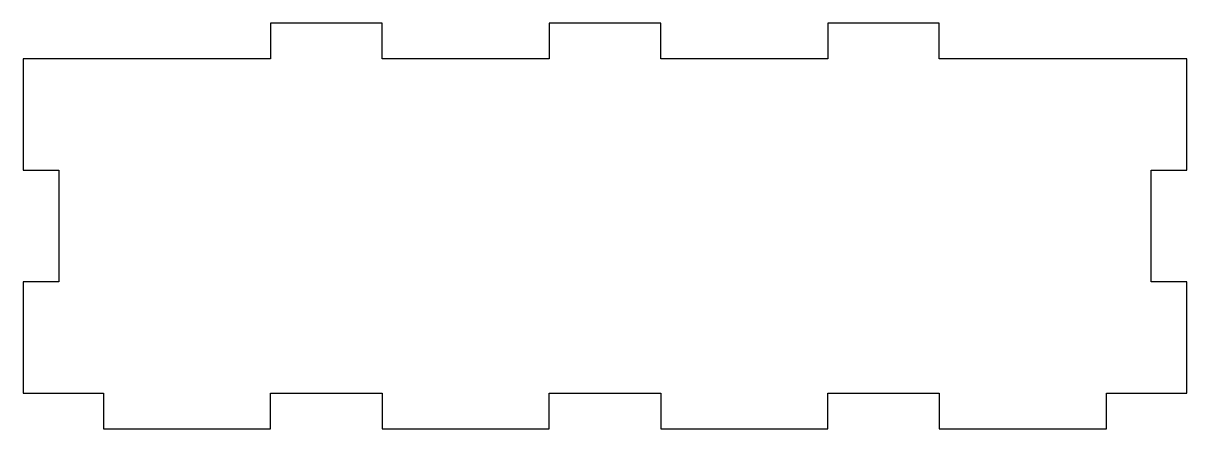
# Model space of a CAD drawing. Header units: millimetres. Extents: x 102 to 206, y 276 to 313.
import ezdxf

# ---------------------------------------------------------------- set-up
doc = ezdxf.new("R2010")
doc.units = ezdxf.units.MM
doc.layers.get('0').update_dxf_attribs({"linetype": 'CONTINUOUS'})

msp = doc.modelspace()

# ---------------------------------------------------------------- linework, layer by layer
msp.add_lwpolyline([(124.16, 276.38), (124.16, 279.58), (134.16, 279.58), (134.16, 276.38), (149.16, 276.38), (149.16, 279.58), (159.16, 279.58), (159.16, 276.38), (174.16, 276.38), (174.16, 279.58), (184.16, 279.58), (184.16, 276.38), (199.16, 276.38), (199.16, 279.58), (206.36, 279.58), (206.36, 289.58), (203.16, 289.58), (203.16, 299.58), (206.36, 299.58), (206.36, 309.58), (199.16, 309.58), (184.16, 309.58), (184.16, 312.78), (174.16, 312.78), (174.16, 309.58), (159.16, 309.58), (159.16, 312.78), (149.16, 312.78), (149.16, 309.58), (134.16, 309.58), (134.16, 312.78), (124.16, 312.78), (124.16, 309.58), (109.16, 309.58), (101.96, 309.58), (101.96, 299.58), (105.16, 299.58), (105.16, 289.58), (101.96, 289.58), (101.96, 279.58), (109.16, 279.58), (109.16, 276.38)], close=True)

doc.saveas('drawing.dxf')
